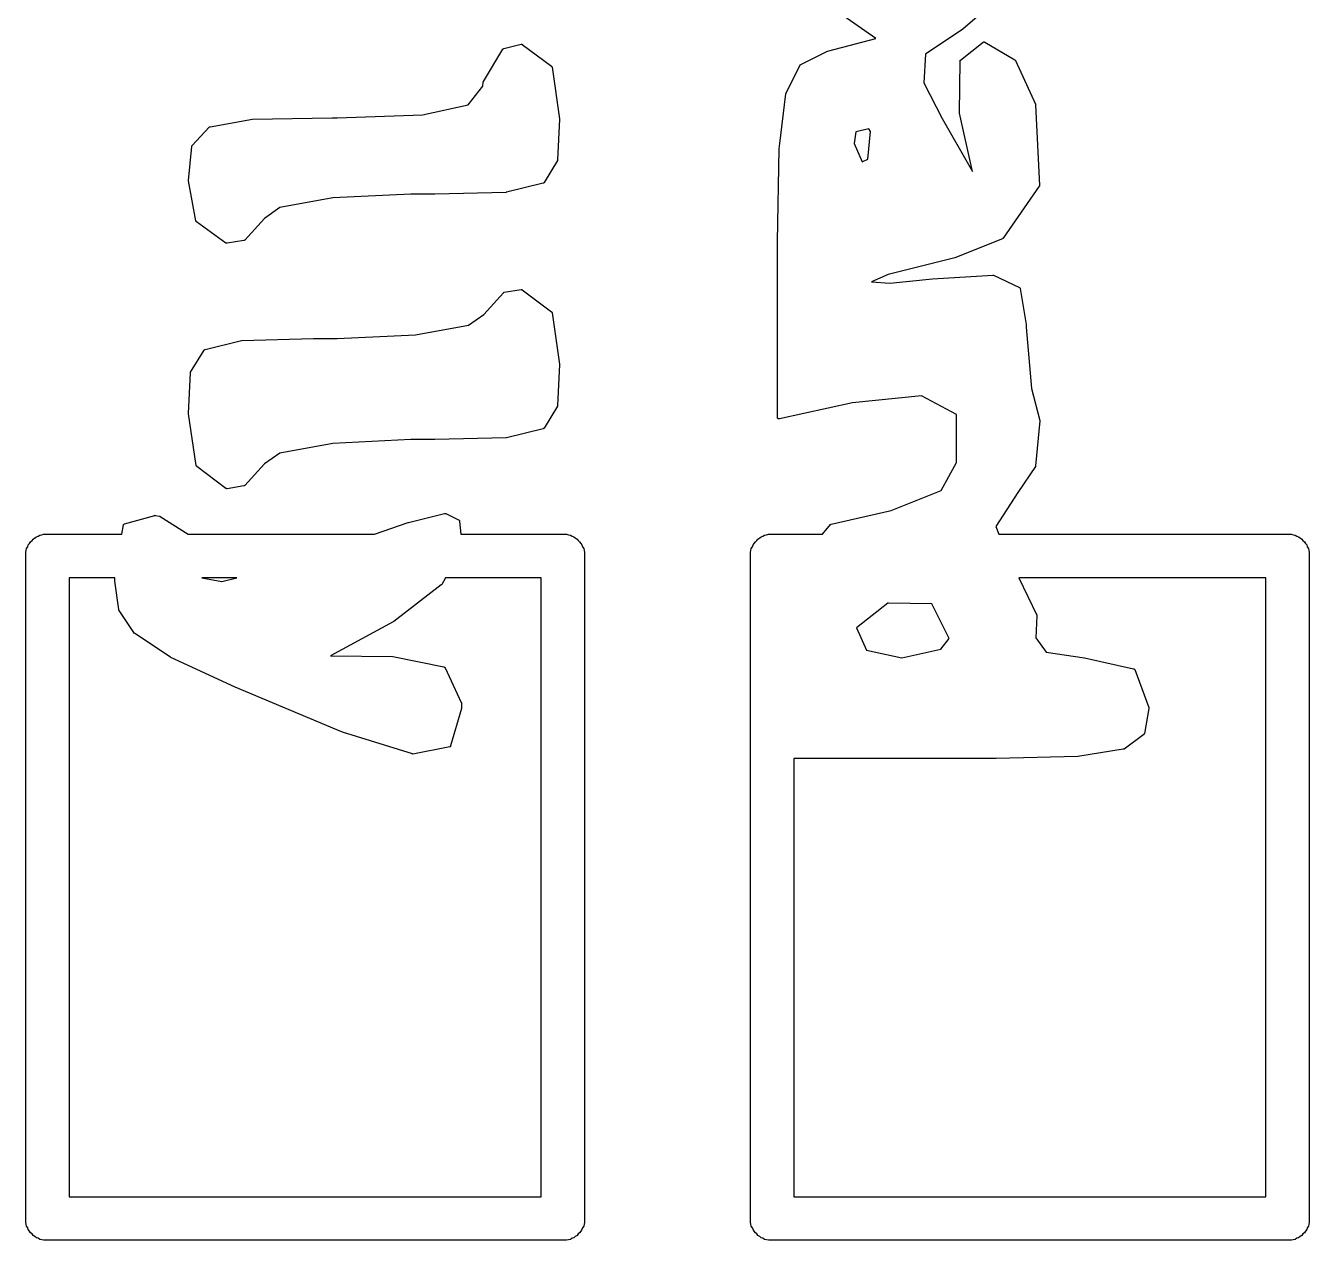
# Model space of a CAD drawing. Extents: x 61 to 195, y -144 to -65.
# Drawn here: x 185.411 to 189.839, y -102.468 to -98.278 of the extents above; entities that cross this region are included whole.
import ezdxf

# ---------------------------------------------------------------- set-up
doc = ezdxf.new("R2010")
doc.units = 0
doc.header["$MEASUREMENT"] = 0
doc.layers.add('BLACK', color=7, linetype='CONTINUOUS')

msp = doc.modelspace()

# ---------------------------------------------------------------- linework, layer by layer
at = {"layer": 'BLACK', "linetype": 'CONTINUOUS'}
for p, q in [((188.834, -98.126), (188.645, -98.2888)), ((188.344, -98.3223), (188.18, -98.2075)), ((188.644, -98.2892), (188.515, -98.3761)), ((188.645, -98.2888), (188.644, -98.289)), ((188.644, -98.289), (188.644, -98.2892)), ((187.061, -98.3559), (187.12, -98.3411)), ((187.12, -98.3411), (187.121, -98.341)), ((187.12, -98.3411), (187.12, -98.3411)), ((187.121, -98.3411), (187.122, -98.341)), ((187.121, -98.341), (187.121, -98.3411)), ((187.122, -98.341), (187.122, -98.3412)), ((187.122, -98.3412), (187.122, -98.3412)), ((187.122, -98.3412), (187.123, -98.3414)), ((187.123, -98.3414), (187.123, -98.3415)), ((187.123, -98.3415), (187.124, -98.3418)), ((187.124, -98.3418), (187.124, -98.342)), ((187.124, -98.342), (187.225, -98.4177)), ((188.182, -98.3648), (188.344, -98.3223)), ((188.636, -98.396), (188.714, -98.3345)), ((188.714, -98.3343), (188.715, -98.3341)), ((188.714, -98.3345), (188.714, -98.3343)), ((188.715, -98.3339), (188.716, -98.3337)), ((188.715, -98.3341), (188.715, -98.3339)), ((188.716, -98.3336), (188.716, -98.3335)), ((188.716, -98.3335), (188.717, -98.3335)), ((188.716, -98.3337), (188.716, -98.3336)), ((188.717, -98.3335), (188.717, -98.3334)), ((188.717, -98.3334), (188.718, -98.3335)), ((188.718, -98.3335), (188.718, -98.3335)), ((188.718, -98.3335), (188.719, -98.3337)), ((188.719, -98.3337), (188.719, -98.3338)), ((188.719, -98.3338), (188.719, -98.334)), ((188.719, -98.334), (188.72, -98.3341)), ((188.72, -98.3341), (188.823, -98.3956)), ((186.99, -98.4704), (187.057, -98.3582)), ((187.057, -98.3582), (187.058, -98.358)), ((187.058, -98.3574), (187.059, -98.3569)), ((187.058, -98.3578), (187.058, -98.3574)), ((187.058, -98.358), (187.058, -98.3578)), ((187.059, -98.3566), (187.06, -98.3563)), ((187.059, -98.3568), (187.059, -98.3566)), ((187.059, -98.3569), (187.059, -98.3568)), ((187.06, -98.356), (187.061, -98.3559)), ((187.06, -98.3563), (187.06, -98.356)), ((187.06, -98.356), (187.06, -98.356)), ((188.085, -98.4116), (188.172, -98.3674)), ((188.172, -98.3674), (188.173, -98.3672)), ((188.173, -98.367), (188.181, -98.3648)), ((188.173, -98.3672), (188.173, -98.367)), ((188.181, -98.3648), (188.182, -98.3648)), ((188.182, -98.3648), (188.182, -98.3648)), ((188.515, -98.3761), (188.509, -98.4749)), ((187.225, -98.4177), (187.225, -98.4179)), ((187.225, -98.4179), (187.225, -98.418)), ((187.225, -98.418), (187.226, -98.4185)), ((187.226, -98.4185), (187.226, -98.419)), ((187.226, -98.419), (187.226, -98.4192)), ((187.226, -98.4192), (187.226, -98.4194)), ((187.226, -98.4194), (187.226, -98.42)), ((187.226, -98.42), (187.227, -98.4206)), ((187.227, -98.4206), (187.227, -98.4208)), ((187.227, -98.4208), (187.227, -98.421)), ((187.227, -98.421), (187.253, -98.5993)), ((188.033, -98.5111), (188.083, -98.4138)), ((188.083, -98.4132), (188.084, -98.4126)), ((188.083, -98.4138), (188.083, -98.4132)), ((188.084, -98.412), (188.085, -98.4116)), ((188.084, -98.4124), (188.084, -98.412)), ((188.084, -98.4125), (188.084, -98.4124)), ((188.084, -98.4126), (188.084, -98.4125)), ((188.632, -98.5788), (188.634, -98.3999)), ((188.634, -98.3978), (188.635, -98.3973)), ((188.634, -98.3982), (188.634, -98.3978)), ((188.634, -98.3986), (188.634, -98.3982)), ((188.634, -98.3989), (188.634, -98.3986)), ((188.634, -98.3994), (188.634, -98.3989)), ((188.634, -98.3999), (188.634, -98.3994)), ((188.635, -98.3964), (188.636, -98.396)), ((188.635, -98.3967), (188.635, -98.3964)), ((188.635, -98.397), (188.635, -98.3967)), ((188.635, -98.3973), (188.635, -98.397)), ((188.823, -98.3956), (188.824, -98.396)), ((188.824, -98.396), (188.824, -98.3964)), ((188.824, -98.3964), (188.824, -98.3965)), ((188.824, -98.3965), (188.825, -98.3967)), ((188.825, -98.3967), (188.825, -98.3973)), ((188.825, -98.3973), (188.825, -98.3978)), ((188.825, -98.3978), (188.894, -98.5489)), ((186.988, -98.4864), (186.989, -98.4727)), ((186.989, -98.471), (186.99, -98.4707)), ((186.989, -98.4715), (186.989, -98.471)), ((186.989, -98.472), (186.989, -98.4715)), ((186.989, -98.4724), (186.989, -98.472)), ((186.989, -98.4727), (186.989, -98.4724)), ((186.99, -98.4707), (186.99, -98.4704)), ((188.509, -98.4749), (188.572, -98.5976)), ((186.937, -98.5512), (186.988, -98.4864)), ((188.012, -98.6841), (188.033, -98.5128)), ((188.033, -98.5119), (188.033, -98.5111)), ((188.033, -98.5111), (188.033, -98.5111)), ((188.033, -98.5111), (188.033, -98.5111)), ((188.033, -98.5128), (188.033, -98.5119)), ((188.033, -98.5128), (188.033, -98.5128)), ((188.033, -98.5128), (188.033, -98.5128)), ((186.78, -98.5853), (186.937, -98.5512)), ((188.894, -98.5489), (188.894, -98.5489)), ((188.894, -98.5489), (188.894, -98.549)), ((188.894, -98.549), (188.895, -98.5498)), ((188.895, -98.5498), (188.895, -98.5505)), ((188.895, -98.5505), (188.895, -98.5506)), ((188.895, -98.5506), (188.895, -98.5507)), ((188.895, -98.5507), (188.908, -98.8284)), ((186.047, -98.6261), (186.193, -98.6002)), ((186.193, -98.6002), (186.194, -98.6002)), ((186.194, -98.6001), (186.468, -98.595)), ((186.194, -98.6002), (186.194, -98.6001)), ((186.468, -98.595), (186.468, -98.595)), ((186.468, -98.595), (186.468, -98.595)), ((186.468, -98.595), (186.486, -98.595)), ((186.486, -98.595), (186.78, -98.5853)), ((187.253, -98.6002), (187.246, -98.7408)), ((187.253, -98.5993), (187.253, -98.5998)), ((187.253, -98.5998), (187.253, -98.6002)), ((188.572, -98.5976), (188.677, -98.7805)), ((188.632, -98.5793), (188.632, -98.5788)), ((188.632, -98.5799), (188.632, -98.5793)), ((188.677, -98.7805), (188.632, -98.5799)), ((185.985, -98.691), (186.044, -98.6276)), ((186.044, -98.6272), (186.045, -98.6267)), ((186.044, -98.6276), (186.044, -98.6272)), ((186.045, -98.6266), (186.046, -98.6264)), ((186.045, -98.6267), (186.045, -98.6266)), ((186.045, -98.6267), (186.045, -98.6267)), ((186.046, -98.6264), (186.047, -98.6261)), ((188.275, -98.6439), (188.269, -98.6839)), ((188.319, -98.6338), (188.275, -98.6439)), ((188.316, -98.7379), (188.325, -98.6422)), ((188.325, -98.6422), (188.319, -98.6338)), ((185.973, -98.8112), (185.984, -98.6939)), ((185.984, -98.6922), (185.985, -98.6916)), ((185.984, -98.6923), (185.984, -98.6922)), ((185.984, -98.6924), (185.984, -98.6923)), ((185.984, -98.6932), (185.984, -98.6924)), ((185.984, -98.6939), (185.984, -98.6932)), ((185.985, -98.6916), (185.985, -98.691)), ((188.01, -98.7019), (188.012, -98.6841)), ((188.269, -98.6839), (188.297, -98.7475)), ((187.246, -98.7432), (187.199, -98.8191)), ((187.246, -98.7408), (187.246, -98.7412)), ((187.246, -98.7412), (187.246, -98.7416)), ((187.246, -98.7416), (187.246, -98.7421)), ((187.246, -98.7421), (187.246, -98.7425)), ((187.246, -98.7425), (187.246, -98.7428)), ((187.246, -98.7428), (187.246, -98.7432)), ((188.005, -99.0221), (188.01, -98.7024)), ((188.01, -98.7022), (188.01, -98.7019)), ((188.01, -98.7024), (188.01, -98.7022)), ((188.297, -98.7475), (188.316, -98.7379)), ((185.973, -98.8119), (185.973, -98.8112)), ((185.973, -98.8126), (185.973, -98.8119)), ((185.998, -98.9506), (185.973, -98.8126)), ((187.196, -98.8213), (187.07, -98.8525)), ((187.197, -98.8209), (187.196, -98.8212)), ((187.196, -98.8212), (187.196, -98.8213)), ((187.196, -98.8213), (187.196, -98.8213)), ((187.198, -98.8206), (187.197, -98.8209)), ((187.199, -98.8194), (187.198, -98.8199)), ((187.198, -98.8199), (187.198, -98.8204)), ((187.198, -98.8204), (187.198, -98.8205)), ((187.198, -98.8205), (187.198, -98.8206)), ((187.199, -98.8191), (187.199, -98.8193)), ((187.199, -98.8193), (187.199, -98.8194)), ((188.907, -98.8315), (188.783, -99.0106)), ((188.908, -98.8308), (188.907, -98.8315)), ((188.908, -98.8284), (188.908, -98.8291)), ((188.908, -98.8291), (188.908, -98.8299)), ((188.908, -98.8299), (188.908, -98.83)), ((188.908, -98.83), (188.908, -98.8301)), ((188.908, -98.8301), (188.908, -98.8308)), ((186.47, -98.8718), (186.288, -98.9051)), ((186.74, -98.859), (186.47, -98.8718)), ((186.822, -98.859), (186.74, -98.859)), ((187.069, -98.8526), (186.822, -98.8589)), ((186.822, -98.8589), (186.822, -98.8589)), ((186.822, -98.8589), (186.822, -98.859)), ((187.07, -98.8525), (187.069, -98.8525)), ((187.069, -98.8525), (187.069, -98.8526)), ((186.288, -98.9051), (186.235, -98.9424)), ((185.998, -98.9508), (185.998, -98.9506)), ((185.998, -98.951), (185.998, -98.9508)), ((185.998, -98.9516), (185.998, -98.951)), ((185.999, -98.9522), (185.998, -98.9516)), ((185.999, -98.9524), (185.999, -98.9522)), ((185.999, -98.9525), (185.999, -98.9524)), ((185.999, -98.953), (185.999, -98.9525)), ((186, -98.9536), (185.999, -98.953)), ((186, -98.9537), (186, -98.9536)), ((186, -98.9538), (186, -98.9537)), ((186.102, -99.0274), (186, -98.9538)), ((186.235, -98.9424), (186.167, -99.0172)), ((186.102, -99.0275), (186.102, -99.0274)), ((186.102, -99.0276), (186.102, -99.0275)), ((186.103, -99.0279), (186.102, -99.0276)), ((186.104, -99.0281), (186.103, -99.0279)), ((186.104, -99.0282), (186.104, -99.0281)), ((186.105, -99.0283), (186.104, -99.0282)), ((186.104, -99.0282), (186.104, -99.0282)), ((186.106, -99.0283), (186.105, -99.0283)), ((186.105, -99.0283), (186.105, -99.0283)), ((186.164, -99.0187), (186.106, -99.0283)), ((186.106, -99.0283), (186.106, -99.0283)), ((186.165, -99.0185), (186.164, -99.0187)), ((186.166, -99.0182), (186.165, -99.0185)), ((186.167, -99.0172), (186.166, -99.0176)), ((186.166, -99.0176), (186.166, -99.0181)), ((186.166, -99.0181), (186.166, -99.0182)), ((186.166, -99.0182), (186.166, -99.0182)), ((188.005, -99.6295), (188.005, -99.0221)), ((188.005, -99.0221), (188.005, -99.0221)), ((188.005, -99.0221), (188.005, -99.0221)), ((188.781, -99.0124), (188.616, -99.0784)), ((188.782, -99.0118), (188.781, -99.0121)), ((188.781, -99.0121), (188.781, -99.0124)), ((188.783, -99.011), (188.782, -99.0115)), ((188.782, -99.0115), (188.782, -99.0116)), ((188.782, -99.0116), (188.782, -99.0118)), ((188.783, -99.0106), (188.783, -99.011)), ((188.616, -99.0787), (188.386, -99.1355)), ((188.616, -99.0784), (188.616, -99.0785)), ((188.616, -99.0785), (188.616, -99.0787)), ((188.386, -99.1355), (188.329, -99.161)), ((188.539, -99.1514), (188.747, -99.1378)), ((188.747, -99.1378), (188.747, -99.1378)), ((188.747, -99.1378), (188.747, -99.1378)), ((188.747, -99.1378), (188.748, -99.1379)), ((188.748, -99.1379), (188.748, -99.138)), ((188.748, -99.138), (188.749, -99.1382)), ((188.749, -99.1382), (188.749, -99.1383)), ((188.749, -99.1383), (188.839, -99.181)), ((188.329, -99.161), (188.392, -99.1655)), ((188.392, -99.1655), (188.539, -99.1514)), ((188.539, -99.1514), (188.539, -99.1515)), ((188.539, -99.1515), (188.539, -99.1514)), ((188.839, -99.181), (188.839, -99.1814)), ((188.839, -99.1814), (188.84, -99.1817)), ((188.84, -99.1817), (188.84, -99.1819)), ((188.84, -99.1819), (188.84, -99.182)), ((188.84, -99.182), (188.841, -99.1826)), ((188.841, -99.1826), (188.841, -99.1831)), ((188.841, -99.1831), (188.841, -99.1833)), ((188.841, -99.1833), (188.841, -99.1834)), ((188.841, -99.1834), (188.841, -99.1841)), ((188.841, -99.1841), (188.842, -99.1847)), ((188.842, -99.1847), (188.862, -99.3084)), ((186.991, -99.2736), (187.059, -99.1988)), ((187.059, -99.1988), (187.06, -99.1984)), ((187.06, -99.1978), (187.061, -99.1975)), ((187.06, -99.1979), (187.06, -99.1978)), ((187.06, -99.1978), (187.06, -99.1978)), ((187.06, -99.1984), (187.06, -99.1979)), ((187.061, -99.1975), (187.062, -99.1973)), ((187.062, -99.1973), (187.12, -99.1877)), ((187.12, -99.1877), (187.12, -99.1877)), ((187.12, -99.1877), (187.121, -99.1877)), ((187.121, -99.1877), (187.122, -99.1878)), ((187.121, -99.1877), (187.121, -99.1877)), ((187.122, -99.1878), (187.122, -99.1878)), ((187.122, -99.1878), (187.122, -99.1879)), ((187.122, -99.1879), (187.123, -99.1882)), ((187.123, -99.1882), (187.124, -99.1884)), ((187.124, -99.1884), (187.124, -99.1885)), ((187.124, -99.1885), (187.124, -99.1887)), ((187.124, -99.1887), (187.225, -99.2644)), ((186.938, -99.3109), (186.991, -99.2736)), ((187.225, -99.2644), (187.225, -99.2645)), ((187.225, -99.2645), (187.225, -99.2647)), ((187.225, -99.2647), (187.226, -99.2652)), ((187.226, -99.2652), (187.226, -99.2657)), ((187.226, -99.2657), (187.226, -99.2659)), ((187.226, -99.2659), (187.226, -99.266)), ((187.226, -99.266), (187.226, -99.2667)), ((187.226, -99.2667), (187.227, -99.2673)), ((187.227, -99.2673), (187.227, -99.2675)), ((187.227, -99.2675), (187.227, -99.2677)), ((187.227, -99.2677), (187.253, -99.4459)), ((186.756, -99.3442), (186.938, -99.3109)), ((188.862, -99.3084), (188.862, -99.3088)), ((188.862, -99.3088), (188.862, -99.3092)), ((188.862, -99.3092), (188.862, -99.3178)), ((188.862, -99.3178), (188.881, -99.5296)), ((186.03, -99.3947), (186.156, -99.3635)), ((186.156, -99.3635), (186.157, -99.3635)), ((186.157, -99.3634), (186.404, -99.357)), ((186.157, -99.3635), (186.157, -99.3634)), ((186.404, -99.357), (186.404, -99.3571)), ((186.404, -99.3571), (186.404, -99.357)), ((186.404, -99.357), (186.486, -99.357)), ((186.486, -99.357), (186.756, -99.3442)), ((185.98, -99.4728), (186.027, -99.3969)), ((186.027, -99.3966), (186.028, -99.3961)), ((186.027, -99.3967), (186.027, -99.3966)), ((186.027, -99.3969), (186.027, -99.3967)), ((186.028, -99.3954), (186.029, -99.3951)), ((186.028, -99.3955), (186.028, -99.3954)), ((186.028, -99.3956), (186.028, -99.3955)), ((186.028, -99.3961), (186.028, -99.3956)), ((186.029, -99.3951), (186.03, -99.3948)), ((186.03, -99.3948), (186.03, -99.3947)), ((186.03, -99.3947), (186.03, -99.3947)), ((187.253, -99.4469), (187.246, -99.5875)), ((187.253, -99.4459), (187.253, -99.4464)), ((187.253, -99.4464), (187.253, -99.4469)), ((185.973, -99.6158), (185.98, -99.4752)), ((185.98, -99.4731), (185.98, -99.4728)), ((185.98, -99.4735), (185.98, -99.4731)), ((185.98, -99.4739), (185.98, -99.4735)), ((185.98, -99.4744), (185.98, -99.4739)), ((185.98, -99.4748), (185.98, -99.4744)), ((185.98, -99.4752), (185.98, -99.4748)), ((188.881, -99.5296), (188.909, -99.6393)), ((188.263, -99.5791), (188.011, -99.6343)), ((188.501, -99.5542), (188.263, -99.5791)), ((188.622, -99.6193), (188.501, -99.5542)), ((185.973, -99.6162), (185.973, -99.6158)), ((185.973, -99.6167), (185.973, -99.6162)), ((185.999, -99.795), (185.973, -99.6167)), ((187.246, -99.5899), (187.199, -99.6658)), ((187.246, -99.5875), (187.246, -99.5879)), ((187.246, -99.5879), (187.246, -99.5883)), ((187.246, -99.5883), (187.246, -99.5887)), ((187.246, -99.5887), (187.246, -99.5892)), ((187.246, -99.5892), (187.246, -99.5895)), ((187.246, -99.5895), (187.246, -99.5899)), ((188.005, -99.6296), (188.005, -99.6295)), ((188.005, -99.6297), (188.005, -99.6296)), ((188.005, -99.6304), (188.005, -99.6297)), ((188.622, -99.7841), (188.622, -99.6193)), ((187.196, -99.668), (187.07, -99.6991)), ((187.197, -99.6676), (187.196, -99.6679)), ((187.196, -99.6679), (187.196, -99.6679)), ((187.196, -99.6679), (187.196, -99.668)), ((187.198, -99.6673), (187.197, -99.6676)), ((187.199, -99.6661), (187.198, -99.6666)), ((187.198, -99.6666), (187.198, -99.6671)), ((187.198, -99.6671), (187.198, -99.6672)), ((187.198, -99.6672), (187.198, -99.6673)), ((187.199, -99.6658), (187.199, -99.6659)), ((187.199, -99.6659), (187.199, -99.6661)), ((188.005, -99.6312), (188.005, -99.6304)), ((188.005, -99.6313), (188.005, -99.6312)), ((188.005, -99.6314), (188.005, -99.6313)), ((188.006, -99.632), (188.005, -99.6314)), ((188.006, -99.6327), (188.006, -99.632)), ((188.006, -99.6328), (188.006, -99.6327)), ((188.006, -99.6327), (188.006, -99.6327)), ((188.007, -99.6333), (188.006, -99.6328)), ((188.007, -99.6338), (188.007, -99.6333)), ((188.008, -99.6338), (188.007, -99.6338)), ((188.008, -99.6339), (188.008, -99.6338)), ((188.008, -99.6341), (188.008, -99.6339)), ((188.009, -99.6344), (188.008, -99.6341)), ((188.01, -99.6344), (188.009, -99.6344)), ((188.009, -99.6344), (188.009, -99.6344)), ((188.009, -99.6344), (188.009, -99.6344)), ((188.011, -99.6344), (188.01, -99.6344)), ((188.011, -99.6343), (188.011, -99.6343)), ((188.011, -99.6343), (188.011, -99.6344)), ((188.909, -99.6409), (188.895, -99.7958)), ((188.909, -99.6393), (188.909, -99.64)), ((188.909, -99.64), (188.909, -99.6409)), ((186.47, -99.7185), (186.288, -99.7518)), ((186.74, -99.7057), (186.47, -99.7185)), ((186.822, -99.7056), (186.74, -99.7057)), ((187.069, -99.6993), (186.822, -99.7056)), ((186.822, -99.7056), (186.822, -99.7056)), ((186.822, -99.7056), (186.822, -99.7056)), ((187.07, -99.6991), (187.069, -99.6992)), ((187.069, -99.6992), (187.069, -99.6993)), ((186.288, -99.7518), (186.235, -99.7891)), ((185.999, -99.7952), (185.999, -99.795)), ((185.999, -99.7954), (185.999, -99.7952)), ((186, -99.796), (185.999, -99.7954)), ((186, -99.7966), (186, -99.796)), ((186, -99.7968), (186, -99.7966)), ((186, -99.797), (186, -99.7968)), ((186, -99.7975), (186, -99.797)), ((186.001, -99.798), (186, -99.7975)), ((186.001, -99.7981), (186.001, -99.798)), ((186.001, -99.7983), (186.001, -99.7981)), ((186.102, -99.874), (186.001, -99.7983)), ((186.235, -99.7891), (186.167, -99.8638)), ((188.569, -99.8808), (188.622, -99.7841)), ((188.894, -99.7981), (188.834, -99.8878)), ((188.895, -99.7961), (188.894, -99.7965)), ((188.894, -99.7965), (188.894, -99.7969)), ((188.894, -99.7969), (188.894, -99.7974)), ((188.894, -99.7974), (188.894, -99.7977)), ((188.894, -99.7977), (188.894, -99.7981)), ((188.895, -99.7958), (188.895, -99.7961)), ((186.102, -99.8741), (186.102, -99.874)), ((186.102, -99.8743), (186.102, -99.8741)), ((186.103, -99.8745), (186.102, -99.8743)), ((186.104, -99.8748), (186.103, -99.8745)), ((186.104, -99.8749), (186.104, -99.8748)), ((186.104, -99.8748), (186.104, -99.8748)), ((186.105, -99.8749), (186.104, -99.8749)), ((186.106, -99.8749), (186.105, -99.875)), ((186.105, -99.875), (186.105, -99.8749)), ((186.164, -99.8654), (186.106, -99.8749)), ((186.106, -99.8749), (186.106, -99.8749)), ((186.165, -99.8651), (186.164, -99.8654)), ((186.166, -99.8649), (186.165, -99.8651)), ((186.167, -99.8638), (186.166, -99.8643)), ((186.166, -99.8643), (186.166, -99.8648)), ((186.166, -99.8648), (186.166, -99.8648)), ((186.166, -99.8648), (186.166, -99.8649)), ((188.397, -99.9499), (188.569, -99.8808)), ((188.834, -99.8878), (188.758, -100.005)), ((188.834, -99.8878), (188.834, -99.8878)), ((185.752, -99.9965), (185.856, -99.967)), ((185.856, -99.9669), (185.857, -99.9668)), ((185.856, -99.967), (185.856, -99.9669)), ((185.857, -99.9668), (185.857, -99.9669)), ((185.857, -99.9669), (185.858, -99.9668)), ((185.858, -99.9668), (185.858, -99.9669)), ((185.858, -99.9669), (185.858, -99.9669)), ((185.858, -99.9669), (185.873, -99.9697)), ((185.873, -99.9697), (185.873, -99.9698)), ((185.873, -99.9698), (185.873, -99.9698)), ((185.873, -99.9698), (185.874, -99.9701)), ((185.874, -99.9701), (185.875, -99.9704)), ((185.875, -99.9704), (185.875, -99.9704)), ((185.875, -99.9704), (185.875, -99.9704)), ((185.875, -99.9704), (185.971, -100.032)), ((186.731, -99.9915), (186.856, -99.9605)), ((186.856, -99.9605), (186.856, -99.9604)), ((186.856, -99.9604), (186.857, -99.9604)), ((186.856, -99.9605), (186.856, -99.9605)), ((186.857, -99.9604), (186.858, -99.9603)), ((186.858, -99.9603), (186.858, -99.9603)), ((186.858, -99.9603), (186.859, -99.9606)), ((186.858, -99.9603), (186.858, -99.9603)), ((186.859, -99.9606), (186.86, -99.9608)), ((186.86, -99.9608), (186.86, -99.9608)), ((186.86, -99.9608), (186.86, -99.9608)), ((186.86, -99.9608), (186.906, -99.984)), ((186.906, -99.984), (186.906, -99.9845)), ((188.19, -99.9968), (188.397, -99.9499)), ((185.743, -100.032), (185.748, -100)), ((185.748, -100), (185.749, -99.9994)), ((185.748, -100), (185.748, -100)), ((185.748, -100), (185.748, -100)), ((185.749, -99.9985), (185.75, -99.998)), ((185.749, -99.9986), (185.749, -99.9985)), ((185.749, -99.9988), (185.749, -99.9986)), ((185.749, -99.9994), (185.749, -99.9988)), ((185.75, -99.9972), (185.751, -99.9969)), ((185.75, -99.9973), (185.75, -99.9972)), ((185.75, -99.9974), (185.75, -99.9973)), ((185.75, -99.998), (185.75, -99.9974)), ((185.751, -99.9969), (185.752, -99.9966)), ((185.752, -99.9966), (185.752, -99.9965)), ((185.752, -99.9965), (185.752, -99.9965)), ((186.614, -100.032), (186.73, -99.9916)), ((186.73, -99.9916), (186.73, -99.9915)), ((186.73, -99.9915), (186.731, -99.9915)), ((186.906, -99.9845), (186.907, -99.9849)), ((186.907, -99.9849), (186.907, -99.985)), ((186.907, -99.985), (186.907, -99.985)), ((186.907, -99.985), (186.907, -99.9857)), ((186.907, -99.9857), (186.908, -99.9864)), ((186.908, -99.9864), (186.908, -99.9864)), ((186.908, -99.9864), (186.908, -99.9865)), ((186.908, -99.9865), (186.908, -99.9873)), ((186.908, -99.9873), (186.908, -99.988)), ((186.908, -99.988), (186.912, -100.032)), ((188.16, -100.032), (188.187, -99.9986)), ((188.187, -99.9986), (188.188, -99.998)), ((188.188, -99.9974), (188.189, -99.9971)), ((188.188, -99.9975), (188.188, -99.9974)), ((188.188, -99.998), (188.188, -99.9975)), ((188.188, -99.9975), (188.188, -99.9975)), ((188.189, -99.9971), (188.19, -99.9968)), ((188.758, -100.005), (188.768, -100.032)), ((185.418, -100.075), (185.42, -100.069)), ((185.42, -100.069), (185.424, -100.064)), ((185.424, -100.064), (185.428, -100.058)), ((185.428, -100.058), (185.433, -100.054)), ((185.433, -100.054), (185.437, -100.049)), ((185.437, -100.049), (185.443, -100.045)), ((185.443, -100.045), (185.448, -100.041)), ((185.448, -100.041), (185.454, -100.039)), ((185.454, -100.039), (185.46, -100.035)), ((185.46, -100.035), (185.467, -100.034)), ((185.467, -100.034), (185.473, -100.032)), ((185.473, -100.032), (185.479, -100.032)), ((185.479, -100.032), (185.479, -100.032)), ((185.479, -100.032), (185.743, -100.032)), ((185.971, -100.032), (186.614, -100.032)), ((186.912, -100.032), (187.271, -100.032)), ((187.271, -100.032), (187.271, -100.032)), ((187.271, -100.032), (187.277, -100.032)), ((187.277, -100.032), (187.283, -100.034)), ((187.283, -100.034), (187.29, -100.035)), ((187.29, -100.035), (187.296, -100.039)), ((187.296, -100.039), (187.302, -100.041)), ((187.302, -100.041), (187.307, -100.045)), ((187.307, -100.045), (187.313, -100.049)), ((187.313, -100.049), (187.317, -100.054)), ((187.317, -100.054), (187.322, -100.058)), ((187.322, -100.058), (187.326, -100.064)), ((187.326, -100.064), (187.33, -100.069)), ((187.33, -100.069), (187.332, -100.075)), ((187.918, -100.075), (187.92, -100.069)), ((187.92, -100.069), (187.924, -100.064)), ((187.924, -100.064), (187.928, -100.058)), ((187.928, -100.058), (187.933, -100.054)), ((187.933, -100.054), (187.937, -100.049)), ((187.937, -100.049), (187.943, -100.045)), ((187.943, -100.045), (187.948, -100.041)), ((187.948, -100.041), (187.954, -100.039)), ((187.954, -100.039), (187.96, -100.035)), ((187.96, -100.035), (187.967, -100.034)), ((187.967, -100.034), (187.973, -100.032)), ((187.973, -100.032), (187.979, -100.032)), ((187.979, -100.032), (187.979, -100.032)), ((187.979, -100.032), (188.16, -100.032)), ((188.768, -100.032), (189.771, -100.032)), ((189.771, -100.032), (189.771, -100.032)), ((189.771, -100.032), (189.777, -100.032)), ((189.777, -100.032), (189.783, -100.034)), ((189.783, -100.034), (189.79, -100.035)), ((189.79, -100.035), (189.796, -100.039)), ((189.796, -100.039), (189.802, -100.041)), ((189.802, -100.041), (189.807, -100.045)), ((189.807, -100.045), (189.813, -100.049)), ((189.813, -100.049), (189.817, -100.054)), ((189.817, -100.054), (189.822, -100.058)), ((189.822, -100.058), (189.826, -100.064)), ((189.826, -100.064), (189.83, -100.069)), ((189.83, -100.069), (189.832, -100.075)), ((185.411, -100.094), (185.413, -100.088)), ((185.411, -100.1), (185.411, -100.094)), ((185.411, -102.4), (185.411, -100.1)), ((185.413, -100.088), (185.414, -100.081)), ((185.414, -100.081), (185.418, -100.075)), ((187.332, -100.075), (187.336, -100.081)), ((187.336, -100.081), (187.337, -100.088)), ((187.337, -100.088), (187.339, -100.094)), ((187.339, -100.094), (187.339, -100.1)), ((187.339, -100.1), (187.339, -100.1)), ((187.339, -100.1), (187.339, -102.4)), ((187.911, -100.094), (187.913, -100.088)), ((187.911, -100.1), (187.911, -100.094)), ((187.911, -102.4), (187.911, -100.1)), ((187.913, -100.088), (187.914, -100.081)), ((187.914, -100.081), (187.918, -100.075)), ((189.832, -100.075), (189.836, -100.081)), ((189.836, -100.081), (189.837, -100.088)), ((189.837, -100.088), (189.839, -100.094)), ((189.839, -100.094), (189.839, -100.1)), ((189.839, -100.1), (189.839, -100.1)), ((189.839, -100.1), (189.839, -102.4)), ((185.719, -100.182), (185.561, -100.182)), ((185.561, -100.182), (185.561, -102.318)), ((185.719, -100.194), (185.719, -100.182)), ((185.732, -100.292), (185.719, -100.194)), ((185.719, -100.194), (185.719, -100.194)), ((185.719, -100.194), (185.719, -100.194)), ((186.019, -100.182), (186.088, -100.195)), ((186.139, -100.182), (186.019, -100.182)), ((186.088, -100.195), (186.139, -100.182)), ((186.859, -100.182), (186.846, -100.206)), ((187.189, -100.182), (186.859, -100.182)), ((187.189, -102.318), (187.189, -100.182)), ((188.837, -100.182), (188.899, -100.311)), ((189.689, -100.182), (188.837, -100.182)), ((189.689, -102.318), (189.689, -100.182)), ((186.844, -100.207), (186.681, -100.333)), ((186.845, -100.207), (186.844, -100.207)), ((186.846, -100.206), (186.845, -100.207)), ((186.845, -100.207), (186.845, -100.207)), ((186.845, -100.207), (186.845, -100.207)), ((186.846, -100.206), (186.846, -100.206)), ((186.846, -100.206), (186.846, -100.206)), ((185.732, -100.293), (185.732, -100.292)), ((185.732, -100.294), (185.732, -100.293)), ((185.732, -100.293), (185.732, -100.293)), ((185.733, -100.294), (185.732, -100.294)), ((185.733, -100.295), (185.733, -100.294)), ((185.733, -100.294), (185.733, -100.294)), ((188.385, -100.27), (188.277, -100.355)), ((188.387, -100.27), (188.385, -100.27)), ((188.537, -100.272), (188.387, -100.27)), ((188.597, -100.392), (188.537, -100.272)), ((185.786, -100.374), (185.733, -100.295)), ((186.679, -100.334), (186.463, -100.451)), ((186.68, -100.333), (186.679, -100.334)), ((186.679, -100.334), (186.679, -100.334)), ((186.679, -100.334), (186.679, -100.334)), ((186.681, -100.333), (186.68, -100.333)), ((186.681, -100.333), (186.681, -100.333)), ((188.899, -100.313), (188.896, -100.389)), ((188.899, -100.311), (188.899, -100.311)), ((188.899, -100.311), (188.899, -100.311)), ((188.899, -100.311), (188.899, -100.312)), ((188.899, -100.312), (188.899, -100.312)), ((188.899, -100.312), (188.899, -100.313)), ((188.899, -100.313), (188.899, -100.313)), ((185.787, -100.374), (185.786, -100.374)), ((185.787, -100.375), (185.787, -100.374)), ((185.787, -100.374), (185.787, -100.374)), ((185.788, -100.375), (185.787, -100.375)), ((185.911, -100.456), (185.788, -100.375)), ((185.788, -100.375), (185.788, -100.375)), ((185.788, -100.375), (185.788, -100.375)), ((188.277, -100.355), (188.312, -100.432)), ((188.568, -100.429), (188.597, -100.392)), ((188.896, -100.389), (188.931, -100.439)), ((185.912, -100.457), (185.911, -100.456)), ((185.911, -100.456), (185.911, -100.456)), ((186.134, -100.56), (185.912, -100.457)), ((186.463, -100.451), (186.677, -100.454)), ((186.677, -100.454), (186.677, -100.454)), ((186.677, -100.454), (186.677, -100.454)), ((186.677, -100.454), (186.854, -100.49)), ((188.312, -100.432), (188.433, -100.458)), ((188.433, -100.458), (188.568, -100.429)), ((188.931, -100.439), (189.064, -100.458)), ((189.064, -100.458), (189.064, -100.458)), ((189.064, -100.458), (189.064, -100.458)), ((189.064, -100.458), (189.233, -100.496)), ((186.854, -100.49), (186.855, -100.49)), ((186.855, -100.49), (186.855, -100.491)), ((186.855, -100.491), (186.856, -100.491)), ((186.856, -100.491), (186.856, -100.491)), ((186.856, -100.491), (186.856, -100.491)), ((186.856, -100.491), (186.857, -100.492)), ((186.857, -100.492), (186.857, -100.492)), ((186.857, -100.492), (186.857, -100.492)), ((186.857, -100.492), (186.858, -100.492)), ((186.858, -100.492), (186.858, -100.493)), ((186.858, -100.493), (186.913, -100.612)), ((189.233, -100.496), (189.234, -100.496)), ((189.234, -100.496), (189.234, -100.496)), ((189.234, -100.496), (189.234, -100.496)), ((189.234, -100.496), (189.235, -100.496)), ((189.235, -100.496), (189.235, -100.497)), ((189.235, -100.497), (189.236, -100.497)), ((189.236, -100.497), (189.236, -100.497)), ((189.236, -100.497), (189.236, -100.497)), ((189.236, -100.497), (189.236, -100.498)), ((189.236, -100.498), (189.237, -100.499)), ((189.237, -100.499), (189.285, -100.63)), ((186.484, -100.707), (186.134, -100.56)), ((186.134, -100.56), (186.134, -100.56)), ((186.134, -100.56), (186.134, -100.56)), ((186.914, -100.633), (186.877, -100.762)), ((186.913, -100.612), (186.914, -100.613)), ((186.914, -100.613), (186.914, -100.613)), ((186.914, -100.613), (186.914, -100.613)), ((186.914, -100.613), (186.914, -100.614)), ((186.914, -100.614), (186.914, -100.614)), ((186.914, -100.614), (186.914, -100.614)), ((186.914, -100.614), (186.914, -100.632)), ((186.914, -100.632), (186.914, -100.633)), ((186.914, -100.633), (186.914, -100.633)), ((189.285, -100.633), (189.27, -100.719)), ((189.285, -100.63), (189.285, -100.631)), ((189.285, -100.631), (189.285, -100.631)), ((189.285, -100.631), (189.285, -100.632)), ((189.285, -100.632), (189.285, -100.632)), ((189.285, -100.632), (189.285, -100.632)), ((189.285, -100.632), (189.285, -100.633)), ((186.504, -100.715), (186.484, -100.707)), ((186.484, -100.707), (186.484, -100.707)), ((186.484, -100.707), (186.484, -100.707)), ((186.745, -100.79), (186.504, -100.715)), ((186.504, -100.715), (186.504, -100.715)), ((186.504, -100.715), (186.504, -100.715)), ((189.268, -100.723), (189.2, -100.773)), ((189.269, -100.722), (189.268, -100.722)), ((189.268, -100.722), (189.268, -100.722)), ((189.268, -100.722), (189.268, -100.723)), ((189.27, -100.72), (189.269, -100.721)), ((189.269, -100.721), (189.269, -100.721)), ((189.269, -100.721), (189.269, -100.721)), ((189.269, -100.721), (189.269, -100.722)), ((189.27, -100.719), (189.27, -100.72)), ((189.27, -100.72), (189.27, -100.72)), ((189.27, -100.72), (189.27, -100.72)), ((186.874, -100.766), (186.747, -100.791)), ((186.875, -100.765), (186.874, -100.765)), ((186.874, -100.765), (186.874, -100.766)), ((186.874, -100.766), (186.874, -100.766)), ((186.874, -100.766), (186.874, -100.766)), ((186.876, -100.764), (186.875, -100.765)), ((186.875, -100.765), (186.875, -100.765)), ((186.875, -100.765), (186.875, -100.765)), ((186.877, -100.764), (186.876, -100.764)), ((186.876, -100.764), (186.876, -100.764)), ((186.877, -100.762), (186.877, -100.762)), ((186.877, -100.762), (186.877, -100.762)), ((186.877, -100.762), (186.877, -100.763)), ((186.877, -100.763), (186.877, -100.764)), ((186.877, -100.764), (186.877, -100.764)), ((189.197, -100.774), (189.041, -100.799)), ((189.198, -100.774), (189.197, -100.774)), ((189.199, -100.774), (189.198, -100.774)), ((189.198, -100.774), (189.198, -100.774)), ((189.2, -100.773), (189.199, -100.774)), ((189.199, -100.774), (189.199, -100.774)), ((189.199, -100.774), (189.199, -100.774)), ((186.745, -100.791), (186.745, -100.79)), ((186.745, -100.79), (186.745, -100.79)), ((186.746, -100.791), (186.745, -100.791)), ((186.747, -100.791), (186.746, -100.791)), ((186.746, -100.791), (186.746, -100.791)), ((186.747, -100.791), (186.747, -100.791)), ((188.645, -100.806), (188.061, -100.806)), ((188.061, -100.806), (188.061, -102.318)), ((188.759, -100.806), (188.645, -100.806)), ((188.645, -100.806), (188.645, -100.806)), ((188.645, -100.806), (188.645, -100.806)), ((189.04, -100.799), (188.759, -100.806)), ((188.759, -100.806), (188.759, -100.806)), ((188.759, -100.806), (188.759, -100.806)), ((189.041, -100.799), (189.04, -100.799)), ((189.04, -100.799), (189.04, -100.799)), ((185.561, -102.318), (187.189, -102.318)), ((188.061, -102.318), (189.689, -102.318)), ((185.411, -102.406), (185.411, -102.4)), ((185.411, -102.4), (185.411, -102.4)), ((185.413, -102.412), (185.411, -102.406)), ((185.414, -102.419), (185.413, -102.412)), ((185.418, -102.425), (185.414, -102.419)), ((187.336, -102.419), (187.332, -102.425)), ((187.337, -102.412), (187.336, -102.419)), ((187.339, -102.406), (187.337, -102.412)), ((187.339, -102.4), (187.339, -102.4)), ((187.339, -102.4), (187.339, -102.406)), ((187.911, -102.406), (187.911, -102.4)), ((187.911, -102.4), (187.911, -102.4)), ((187.913, -102.412), (187.911, -102.406)), ((187.914, -102.419), (187.913, -102.412)), ((187.918, -102.425), (187.914, -102.419)), ((189.836, -102.419), (189.832, -102.425)), ((189.837, -102.412), (189.836, -102.419)), ((189.839, -102.406), (189.837, -102.412)), ((189.839, -102.4), (189.839, -102.4)), ((189.839, -102.4), (189.839, -102.406)), ((185.42, -102.431), (185.418, -102.425)), ((185.424, -102.436), (185.42, -102.431)), ((185.428, -102.442), (185.424, -102.436)), ((185.433, -102.446), (185.428, -102.442)), ((185.437, -102.451), (185.433, -102.446)), ((185.443, -102.455), (185.437, -102.451)), ((185.448, -102.459), (185.443, -102.455)), ((185.454, -102.461), (185.448, -102.459)), ((185.46, -102.465), (185.454, -102.461)), ((187.296, -102.461), (187.29, -102.465)), ((187.302, -102.459), (187.296, -102.461)), ((187.307, -102.455), (187.302, -102.459)), ((187.313, -102.451), (187.307, -102.455)), ((187.317, -102.446), (187.313, -102.451)), ((187.322, -102.442), (187.317, -102.446)), ((187.326, -102.436), (187.322, -102.442)), ((187.33, -102.431), (187.326, -102.436)), ((187.332, -102.425), (187.33, -102.431)), ((187.92, -102.431), (187.918, -102.425)), ((187.924, -102.436), (187.92, -102.431)), ((187.928, -102.442), (187.924, -102.436)), ((187.933, -102.446), (187.928, -102.442)), ((187.937, -102.451), (187.933, -102.446)), ((187.943, -102.455), (187.937, -102.451)), ((187.948, -102.459), (187.943, -102.455)), ((187.954, -102.461), (187.948, -102.459)), ((187.96, -102.465), (187.954, -102.461)), ((189.796, -102.461), (189.79, -102.465)), ((189.802, -102.459), (189.796, -102.461)), ((189.807, -102.455), (189.802, -102.459)), ((189.813, -102.451), (189.807, -102.455)), ((189.817, -102.446), (189.813, -102.451)), ((189.822, -102.442), (189.817, -102.446)), ((189.826, -102.436), (189.822, -102.442)), ((189.83, -102.431), (189.826, -102.436)), ((189.832, -102.425), (189.83, -102.431)), ((185.467, -102.466), (185.46, -102.465)), ((185.473, -102.468), (185.467, -102.466)), ((185.479, -102.468), (185.473, -102.468)), ((187.271, -102.468), (185.479, -102.468)), ((185.479, -102.468), (185.479, -102.468)), ((187.277, -102.468), (187.271, -102.468)), ((187.271, -102.468), (187.271, -102.468)), ((187.283, -102.466), (187.277, -102.468)), ((187.29, -102.465), (187.283, -102.466)), ((187.967, -102.466), (187.96, -102.465)), ((187.973, -102.468), (187.967, -102.466)), ((187.979, -102.468), (187.973, -102.468)), ((189.771, -102.468), (187.979, -102.468)), ((187.979, -102.468), (187.979, -102.468)), ((189.777, -102.468), (189.771, -102.468)), ((189.771, -102.468), (189.771, -102.468)), ((189.783, -102.466), (189.777, -102.468)), ((189.79, -102.465), (189.783, -102.466))]:
    msp.add_line(p, q, dxfattribs=at)

doc.saveas('drawing.dxf')
